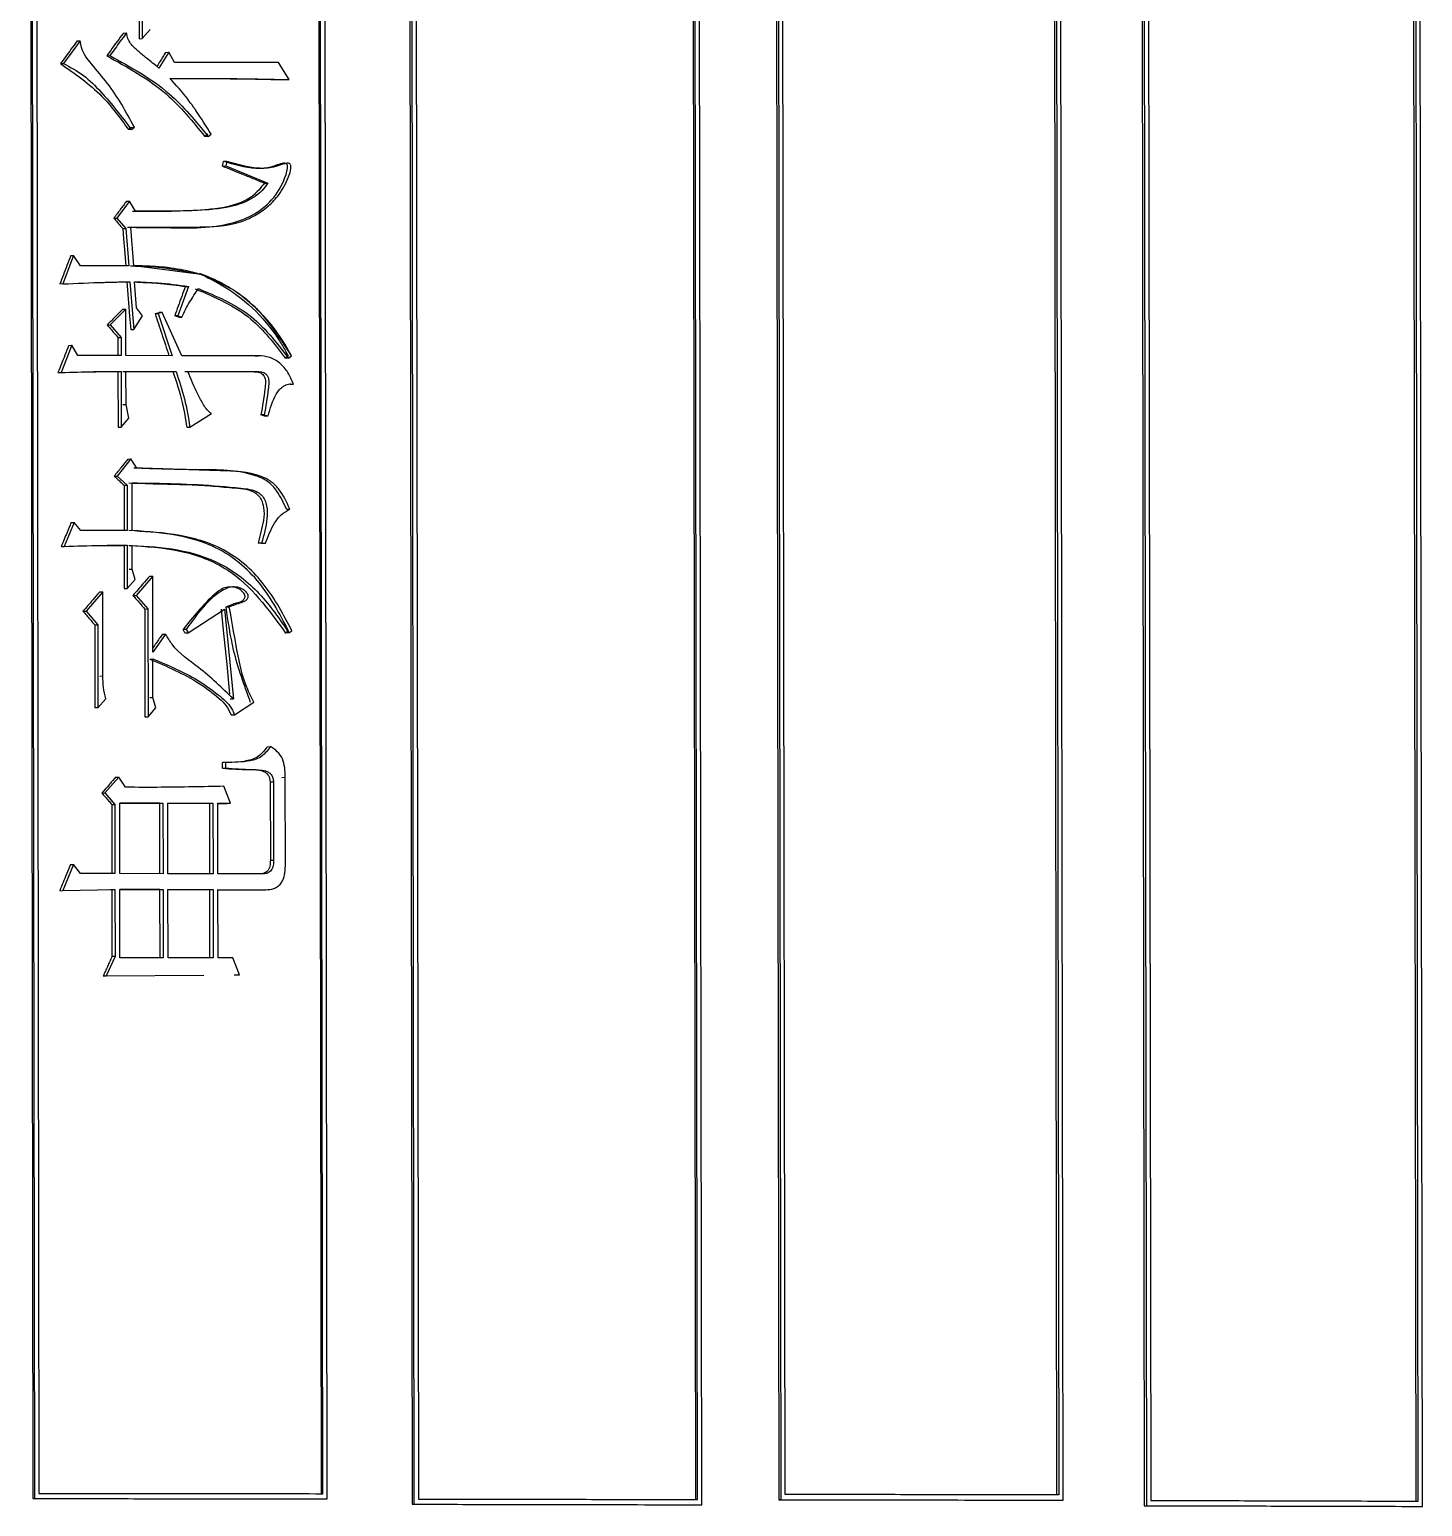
# Model space of a CAD drawing. Header units: millimetres. Extents: x 1726 to 4771, y 590 to 2743.
# Drawn here: x 3137.11 to 3150.37, y 946.31 to 960.37 of the extents above; entities that cross this region are included whole.
import ezdxf

# ---------------------------------------------------------------- set-up
doc = ezdxf.new("R2010")
doc.units = ezdxf.units.MM

msp = doc.modelspace()

# ---------------------------------------------------------------- linework, layer by layer
at = {"color": 7, "linetype": 'Continuous', "lineweight": 25}
for p, q in [((3137.109, 968.367), (3137.141, 946.385)), ((3137.124, 968.368), (3137.156, 946.385)), ((3137.167, 968.318), (3137.199, 946.435)), ((3139.852, 968.314), (3139.884, 946.432)), ((3139.9, 946.432), (3139.868, 968.314)), ((3139.943, 946.382), (3139.911, 968.364)), ((3140.719, 968.313), (3140.751, 946.331)), ((3140.736, 968.313), (3140.768, 946.331)), ((3143.508, 946.327), (3143.476, 968.309)), ((3144.209, 968.357), (3144.241, 946.375)), ((3144.228, 968.357), (3144.26, 946.375)), ((3144.302, 946.425), (3144.27, 968.307)), ((3146.854, 968.301), (3146.886, 946.419)), ((3146.874, 968.302), (3146.906, 946.42)), ((3146.947, 946.369), (3146.916, 968.352)), ((3147.688, 968.299), (3147.72, 946.317)), ((3147.709, 968.3), (3147.741, 946.318)), ((3140.779, 968.263), (3140.811, 946.381)), ((3143.416, 968.258), (3143.448, 946.376)), ((3143.466, 946.377), (3143.434, 968.259)), ((3147.75, 968.25), (3147.782, 946.368)), ((3150.273, 968.243), (3150.305, 946.36)), ((3150.328, 946.361), (3150.296, 968.243)), ((3150.368, 946.311), (3150.336, 968.293)), ((3138.15, 961.518), (3138.152, 960.285)), ((3138.18, 961.519), (3138.182, 960.286)), ((3138.003, 960.339), (3138.032, 960.34)), ((3138.152, 960.285), (3138.182, 960.286)), ((3138.182, 960.286), (3138.256, 960.372)), ((3137.592, 960.264), (3137.433, 960.049)), ((3137.563, 960.264), (3137.592, 960.264)), ((3138.434, 960.156), (3138.341, 960.004)), ((3138.404, 960.155), (3138.434, 960.156)), ((3138.49, 960.058), (3138.434, 960.156)), ((3137.404, 960.048), (3137.433, 960.049)), ((3137.844, 960.123), (3137.873, 960.124)), ((3139.478, 960.057), (3138.49, 960.058)), ((3139.581, 959.895), (3139.478, 960.057)), ((3139.549, 959.894), (3139.581, 959.895)), ((3138.079, 959.441), (3138.051, 959.42)), ((3138.079, 959.441), (3138.108, 959.442)), ((3138.08, 959.42), (3138.108, 959.442)), ((3138.08, 959.42), (3138.051, 959.42)), ((3138.806, 959.375), (3138.778, 959.354)), ((3138.809, 959.355), (3138.778, 959.354)), ((3138.809, 959.355), (3138.837, 959.376)), ((3138.946, 959.072), (3138.955, 959.116)), ((3138.946, 959.072), (3138.977, 959.073)), ((3138.986, 959.117), (3138.955, 959.116)), ((3138.986, 959.117), (3138.977, 959.073)), ((3138.977, 959.073), (3139.377, 958.911)), ((3139.346, 958.91), (3139.377, 958.911)), ((3138.062, 958.739), (3137.941, 958.577)), ((3138.033, 958.738), (3138.062, 958.739)), ((3138.119, 958.642), (3138.062, 958.739)), ((3137.912, 958.576), (3137.941, 958.577)), ((3137.941, 958.577), (3138.025, 958.479)), ((3137.996, 958.479), (3138.025, 958.479)), ((3138.025, 958.479), (3138.054, 958.122)), ((3138.101, 958.122), (3138.072, 958.49)), ((3138.62, 958.49), (3138.651, 958.491)), ((3137.529, 958.22), (3137.427, 957.95)), ((3137.501, 958.22), (3137.529, 958.22)), ((3137.595, 958.123), (3137.529, 958.22)), ((3138.054, 958.122), (3137.595, 958.123)), ((3138.741, 958.041), (3138.101, 958.122)), ((3137.427, 957.95), (3137.398, 957.949)), ((3138.034, 957.97), (3138.064, 957.971)), ((3138.064, 957.971), (3138.102, 957.517)), ((3138.129, 957.722), (3138.11, 957.971)), ((3138.624, 957.927), (3138.522, 957.646)), ((3138.594, 957.926), (3138.624, 957.927)), ((3138.027, 957.711), (3137.877, 957.56)), ((3137.997, 957.711), (3138.027, 957.711)), ((3138.027, 957.268), (3138.027, 957.711)), ((3138.102, 957.517), (3138.186, 957.646)), ((3138.186, 957.646), (3138.129, 957.722)), ((3138.305, 957.667), (3138.343, 957.678)), ((3138.305, 957.667), (3138.335, 957.668)), ((3138.373, 957.679), (3138.335, 957.668)), ((3138.335, 957.668), (3138.467, 957.267)), ((3138.373, 957.679), (3138.343, 957.678)), ((3138.56, 957.267), (3138.373, 957.679)), ((3138.522, 957.646), (3138.492, 957.645)), ((3138.529, 957.634), (3138.492, 957.645)), ((3138.522, 957.646), (3138.559, 957.635)), ((3138.529, 957.634), (3138.559, 957.635)), ((3137.848, 957.559), (3137.877, 957.56)), ((3137.877, 957.56), (3137.98, 957.441)), ((3138.072, 957.516), (3138.102, 957.517)), ((3137.512, 957.366), (3137.409, 957.106)), ((3137.483, 957.365), (3137.512, 957.366)), ((3137.568, 957.268), (3137.512, 957.366)), ((3137.951, 957.44), (3137.98, 957.441)), ((3137.951, 957.44), (3137.951, 957.268)), ((3137.98, 957.441), (3137.98, 957.268)), ((3137.98, 957.268), (3137.568, 957.268)), ((3138.467, 957.267), (3138.027, 957.268)), ((3139.287, 957.266), (3138.56, 957.267)), ((3139.256, 957.266), (3139.287, 957.266)), ((3139.571, 957.265), (3139.544, 957.244)), ((3139.575, 957.244), (3139.544, 957.244)), ((3139.575, 957.244), (3139.603, 957.266)), ((3137.38, 957.106), (3137.409, 957.106)), ((3137.796, 957.115), (3137.951, 957.116)), ((3137.951, 957.116), (3137.981, 957.117)), ((3137.951, 957.116), (3137.952, 956.586)), ((3137.981, 957.117), (3137.981, 956.587)), ((3137.998, 957.116), (3138.027, 957.117)), ((3138.027, 957.117), (3138.504, 957.116)), ((3138.028, 956.803), (3138.027, 957.117)), ((3138.027, 957.116), (3138.474, 957.115)), ((3138.474, 957.115), (3138.504, 957.116)), ((3138.586, 957.115), (3138.616, 957.116)), ((3138.616, 957.116), (3139.278, 957.115)), ((3138.616, 957.115), (3139.247, 957.114)), ((3139.247, 957.114), (3139.278, 957.115)), ((3139.59, 956.995), (3139.622, 956.996)), ((3137.998, 956.802), (3138.028, 956.803)), ((3138.056, 956.673), (3138.028, 956.803)), ((3137.981, 956.587), (3138.056, 956.673)), ((3138.636, 956.586), (3138.84, 956.715)), ((3139.344, 956.704), (3139.312, 956.703)), ((3139.349, 956.692), (3139.312, 956.703)), ((3139.344, 956.704), (3139.381, 956.693)), ((3139.349, 956.692), (3139.381, 956.693)), ((3137.952, 956.586), (3137.981, 956.587)), ((3138.606, 956.585), (3138.636, 956.586)), ((3138.075, 956.284), (3137.945, 956.121)), ((3138.046, 956.283), (3138.075, 956.284)), ((3138.132, 956.197), (3138.075, 956.284)), ((3137.915, 956.121), (3137.945, 956.121)), ((3137.945, 956.121), (3138.038, 956.035)), ((3138.132, 956.197), (3138.102, 956.196)), ((3138.009, 956.034), (3138.038, 956.035)), ((3138.009, 956.034), (3138.009, 955.601)), ((3138.038, 956.035), (3138.039, 955.602)), ((3138.086, 955.602), (3138.085, 956.056)), ((3139.555, 955.805), (3139.587, 955.806)), ((3137.533, 955.678), (3137.44, 955.451)), ((3137.504, 955.678), (3137.533, 955.678)), ((3137.599, 955.603), (3137.533, 955.678)), ((3138.039, 955.602), (3137.599, 955.603)), ((3137.411, 955.451), (3137.46, 955.452)), ((3137.411, 955.451), (3137.44, 955.451)), ((3138.01, 955.461), (3138.039, 955.462)), ((3138.01, 955.461), (3138.01, 955.05)), ((3138.039, 955.462), (3138.04, 955.05)), ((3138.056, 955.461), (3138.086, 955.461)), ((3138.086, 955.234), (3138.086, 955.461)), ((3139.318, 955.482), (3139.287, 955.481)), ((3139.323, 955.481), (3139.287, 955.481)), ((3139.323, 955.481), (3139.355, 955.482)), ((3138.057, 955.233), (3138.086, 955.234)), ((3138.114, 955.137), (3138.086, 955.234)), ((3138.04, 955.05), (3138.114, 955.137)), ((3138.283, 955.169), (3138.124, 954.985)), ((3138.253, 955.168), (3138.283, 955.169)), ((3138.284, 954.444), (3138.283, 955.169)), ((3137.806, 955.018), (3137.647, 954.835)), ((3137.777, 955.017), (3137.806, 955.018)), ((3137.807, 954.218), (3137.806, 955.018)), ((3138.01, 955.05), (3138.04, 955.05)), ((3138.094, 954.985), (3138.124, 954.985)), ((3138.124, 954.985), (3138.236, 954.856)), ((3139.053, 955.065), (3139.022, 955.064)), ((3137.618, 954.834), (3137.647, 954.835)), ((3137.647, 954.835), (3137.759, 954.705)), ((3138.207, 954.855), (3138.236, 954.856)), ((3138.207, 954.855), (3138.208, 953.827)), ((3138.236, 954.856), (3138.238, 953.828)), ((3138.62, 954.628), (3138.964, 954.855)), ((3138.964, 954.855), (3139.05, 954)), ((3138.98, 954.875), (3139.011, 954.876)), ((3137.73, 954.704), (3137.759, 954.705)), ((3137.73, 954.704), (3137.731, 953.914)), ((3137.759, 954.705), (3137.761, 953.915)), ((3138.589, 954.627), (3138.571, 954.66)), ((3138.601, 954.66), (3138.571, 954.66)), ((3138.601, 954.66), (3138.62, 954.628)), ((3138.405, 954.617), (3138.284, 954.444)), ((3138.375, 954.616), (3138.405, 954.617)), ((3138.589, 954.627), (3138.62, 954.628)), ((3139.575, 954.647), (3139.547, 954.626)), ((3139.579, 954.627), (3139.547, 954.626)), ((3139.579, 954.627), (3139.607, 954.648)), ((3138.254, 954.379), (3138.284, 954.38)), ((3138.284, 954.012), (3138.284, 954.38)), ((3137.778, 954.217), (3137.807, 954.218)), ((3137.761, 953.915), (3137.835, 954.001)), ((3138.255, 954.011), (3138.284, 954.012)), ((3138.313, 953.914), (3138.284, 954.012)), ((3139.019, 953.999), (3139.05, 954)), ((3139.059, 953.849), (3139.245, 953.967)), ((3137.761, 953.915), (3137.731, 953.914)), ((3138.208, 953.827), (3138.238, 953.828)), ((3138.238, 953.828), (3138.313, 953.914)), ((3139.028, 953.848), (3139.059, 953.849)), ((3139.373, 953.544), (3139.404, 953.545)), ((3139.034, 953.398), (3138.945, 953.394)), ((3138.945, 953.339), (3138.945, 953.394)), ((3138.976, 953.394), (3138.945, 953.394)), ((3138.976, 953.394), (3138.976, 953.34)), ((3137.958, 953.255), (3137.827, 953.104)), ((3137.929, 953.254), (3137.958, 953.255)), ((3138.024, 953.158), (3137.958, 953.255)), ((3138.945, 953.339), (3138.976, 953.34)), ((3139.512, 953.252), (3139.544, 953.253)), ((3139.545, 952.409), (3139.544, 953.253)), ((3138.404, 953.158), (3138.302, 953.157)), ((3139.023, 953.005), (3138.958, 953.167)), ((3139.401, 953.209), (3139.432, 953.21)), ((3139.401, 953.209), (3139.402, 952.463)), ((3139.432, 953.21), (3139.433, 952.464)), ((3137.798, 953.103), (3137.827, 953.104)), ((3137.827, 953.104), (3137.921, 952.995)), ((3137.892, 952.995), (3137.893, 952.335)), ((3137.892, 952.995), (3137.921, 952.995)), ((3137.921, 952.995), (3137.922, 952.336)), ((3137.969, 952.336), (3137.968, 953.006)), ((3137.968, 953.006), (3138.379, 953.006)), ((3138.349, 953.005), (3137.968, 953.005)), ((3138.349, 953.005), (3138.379, 953.006)), ((3138.35, 952.334), (3138.349, 953.005)), ((3138.379, 953.006), (3138.38, 952.335)), ((3138.427, 952.335), (3138.426, 953.006)), ((3138.426, 953.006), (3138.855, 953.005)), ((3138.825, 953.004), (3138.426, 953.005)), ((3138.825, 953.004), (3138.855, 953.005)), ((3138.826, 952.334), (3138.825, 953.004)), ((3138.855, 953.005), (3138.856, 952.334)), ((3138.902, 953.005), (3139.023, 953.005)), ((3138.903, 952.334), (3138.902, 953.005)), ((3138.902, 953.004), (3138.992, 953.004)), ((3138.992, 953.004), (3139.023, 953.005)), ((3137.528, 952.423), (3137.426, 952.174)), ((3137.5, 952.422), (3137.528, 952.423)), ((3137.594, 952.336), (3137.528, 952.423)), ((3139.402, 952.463), (3139.433, 952.464)), ((3137.922, 952.336), (3137.594, 952.336)), ((3138.38, 952.335), (3137.969, 952.336)), ((3138.856, 952.334), (3138.427, 952.335)), ((3139.331, 952.334), (3138.903, 952.334)), ((3137.397, 952.173), (3137.426, 952.174)), ((3137.426, 952.174), (3137.922, 952.184)), ((3137.878, 952.183), (3137.893, 952.183)), ((3137.893, 952.183), (3137.922, 952.184)), ((3137.893, 952.183), (3137.894, 951.545)), ((3137.922, 952.184), (3137.923, 951.546)), ((3137.97, 951.535), (3137.969, 952.184)), ((3137.969, 952.184), (3138.381, 952.184)), ((3138.351, 952.183), (3137.969, 952.183)), ((3138.351, 952.183), (3138.381, 952.184)), ((3138.352, 951.534), (3138.351, 952.183)), ((3138.381, 952.184), (3138.381, 951.535)), ((3138.428, 951.535), (3138.427, 952.184)), ((3138.427, 952.184), (3138.856, 952.183)), ((3138.826, 952.182), (3138.427, 952.183)), ((3138.826, 952.182), (3138.856, 952.183)), ((3138.827, 951.533), (3138.826, 952.182)), ((3138.856, 952.183), (3138.857, 951.534)), ((3138.903, 952.183), (3139.359, 952.182)), ((3138.904, 951.534), (3138.903, 952.183)), ((3138.903, 952.182), (3139.328, 952.182)), ((3139.328, 952.182), (3139.359, 952.182)), ((3137.923, 951.546), (3137.839, 951.362)), ((3137.923, 951.546), (3137.894, 951.545)), ((3138.381, 951.535), (3137.97, 951.535)), ((3138.857, 951.534), (3138.428, 951.535)), ((3139.044, 951.534), (3138.904, 951.534)), ((3139.109, 951.371), (3139.044, 951.534)), ((3137.81, 951.361), (3137.839, 951.362)), ((3137.839, 951.362), (3138.767, 951.369)), ((3139.057, 951.371), (3139.078, 951.371)), ((3139.078, 951.371), (3139.109, 951.371)), ((3137.141, 946.385), (3139.927, 946.382)), ((3137.141, 946.385), (3137.156, 946.385)), ((3139.927, 946.382), (3139.943, 946.382)), ((3144.241, 946.375), (3146.927, 946.369)), ((3144.26, 946.375), (3144.241, 946.375)), ((3146.927, 946.369), (3146.947, 946.369)), ((3140.751, 946.331), (3143.49, 946.326)), ((3140.751, 946.331), (3140.768, 946.331)), ((3143.49, 946.326), (3143.508, 946.327)), ((3147.72, 946.317), (3147.741, 946.318)), ((3147.72, 946.317), (3150.346, 946.31)), ((3150.346, 946.31), (3150.368, 946.311))]:
    msp.add_line(p, q, dxfattribs=at)
at = {"color": 7, "linetype": 'Continuous', "lineweight": 25, "flags": 128}
for points in [[(3137.996, 958.479), (3138.004, 958.379), (3138.012, 958.279), (3138.025, 958.122)], [(3138.034, 957.97), (3138.051, 957.771), (3138.061, 957.643), (3138.072, 957.516)], [(3138.934, 954.854), (3138.954, 954.653), (3138.986, 954.326), (3139.014, 954.043)]]:
    msp.add_lwpolyline(points, dxfattribs=at)
at = {"color": 7, "linetype": 'Continuous', "lineweight": 25}
for points, knots in [([(3138.003, 960.339), (3137.983, 960.312), (3137.947, 960.263), (3137.894, 960.191), (3137.861, 960.146), (3137.844, 960.123)], [0, 0, 0, 0, 0.37017, 0.685085, 1, 1, 1, 1]), ([(3138.032, 960.34), (3138.013, 960.313), (3137.976, 960.264), (3137.923, 960.192), (3137.89, 960.147), (3137.873, 960.124)], [0, 0, 0, 0, 0.369991, 0.684996, 1, 1, 1, 1]), ([(3138.341, 960.004), (3138.301, 960.037), (3138.235, 960.091), (3138.142, 960.166), (3138.079, 960.225), (3138.043, 960.286), (3138.036, 960.322), (3138.032, 960.34)], [0, 0, 0, 0, 0.335742, 0.553226, 0.772641, 0.885172, 1, 1, 1, 1]), ([(3137.563, 960.264), (3137.543, 960.237), (3137.507, 960.188), (3137.454, 960.116), (3137.421, 960.07), (3137.404, 960.048)], [0, 0, 0, 0, 0.370684, 0.685342, 1, 1, 1, 1]), ([(3138.108, 959.442), (3138.029, 959.587), (3137.91, 959.803), (3137.71, 960.027), (3137.607, 960.161), (3137.595, 960.243), (3137.592, 960.264)], [0, 0, 0, 0, 0.501457, 0.748784, 0.936077, 1, 1, 1, 1]), ([(3138.404, 960.155), (3138.396, 960.141), (3138.378, 960.112), (3138.351, 960.068), (3138.332, 960.037), (3138.322, 960.02)], [0, 0, 0, 0, 0.315079, 0.6301579, 1, 1, 1, 1]), ([(3137.404, 960.048), (3137.542, 959.952), (3137.791, 959.78), (3137.97, 959.531), (3138.051, 959.42)], [0, 0, 0, 0, 0.5527181, 1, 1, 1, 1]), ([(3137.433, 960.049), (3137.498, 960.014), (3137.629, 959.943), (3137.845, 959.725), (3137.986, 959.543), (3138.08, 959.42)], [0, 0, 0, 0, 0.244211, 0.494059, 1, 1, 1, 1]), ([(3137.844, 960.123), (3138.042, 960.014), (3138.401, 959.818), (3138.662, 959.497), (3138.778, 959.354)], [0, 0, 0, 0, 0.553762, 1, 1, 1, 1]), ([(3137.873, 960.124), (3138.072, 960.015), (3138.431, 959.819), (3138.692, 959.498), (3138.809, 959.355)], [0, 0, 0, 0, 0.553842, 1, 1, 1, 1]), ([(3138.444, 959.907), (3138.485, 959.907), (3138.53, 959.907), (3138.581, 959.907), (3138.597, 959.907), (3138.612, 959.907), (3138.627, 959.907), (3138.647, 959.907), (3138.668, 959.907), (3138.688, 959.907), (3138.703, 959.907), (3138.718, 959.907), (3138.734, 959.907), (3138.754, 959.907), (3138.779, 959.907), (3138.81, 959.907), (3138.85, 959.906), (3138.891, 959.906), (3138.932, 959.906), (3138.962, 959.906), (3138.993, 959.906), (3139.033, 959.905), (3139.074, 959.905), (3139.114, 959.904), (3139.145, 959.904), (3139.175, 959.903), (3139.206, 959.903), (3139.246, 959.902), (3139.287, 959.901), (3139.327, 959.901), (3139.358, 959.9), (3139.388, 959.899), (3139.413, 959.899), (3139.433, 959.898), (3139.449, 959.898), (3139.464, 959.897), (3139.484, 959.897), (3139.504, 959.896), (3139.525, 959.896), (3139.54, 959.896), (3139.558, 959.895), (3139.572, 959.895), (3139.581, 959.895)], [0, 0, 0, 0, 0.10711, 0.120499, 0.133888, 0.147276, 0.160665, 0.174054, 0.200831, 0.21422, 0.227609, 0.240998, 0.254386, 0.267775, 0.294553, 0.32133, 0.348108, 0.401663, 0.42844, 0.455218, 0.481995, 0.508773, 0.562328, 0.589105, 0.615883, 0.64266, 0.669438, 0.696215, 0.74977, 0.776548, 0.803325, 0.830103, 0.85688, 0.870269, 0.883658, 0.897047, 0.910435, 0.937213, 0.950602, 0.96399, 0.977379, 1, 1, 1, 1]), ([(3138.837, 959.376), (3138.79, 959.452), (3138.743, 959.53), (3138.689, 959.607), (3138.683, 959.616), (3138.677, 959.625), (3138.67, 959.634), (3138.664, 959.643), (3138.646, 959.668), (3138.578, 959.762), (3138.504, 959.842), (3138.444, 959.907)], [0, 0, 0, 0, 0.400377, 0.412885, 0.425393, 0.450409, 0.462917, 0.475426, 0.500442, 0.600512, 1, 1, 1, 1]), ([(3138.445, 959.906), (3138.475, 959.906), (3138.587, 959.906), (3138.827, 959.906), (3139.165, 959.903), (3139.421, 959.897), (3139.549, 959.894)], [0, 0, 0, 0, 0.0824598, 0.3029163, 0.6514282, 1, 1, 1, 1]), ([(3138.043, 958.489), (3138.152, 958.489), (3138.479, 958.488), (3138.894, 958.47), (3139.255, 958.604), (3139.446, 958.764), (3139.534, 958.931), (3139.565, 959.038), (3139.567, 959.07), (3139.563, 959.084), (3139.558, 959.092), (3139.55, 959.097), (3139.535, 959.1), (3139.48, 959.091), (3139.393, 959.05), (3139.2, 959.044), (3139.057, 959.086), (3138.955, 959.116)], [0, 0, 0, 0, 0.135472, 0.406763, 0.50628, 0.604985, 0.704283, 0.727912, 0.736946, 0.74078, 0.744655, 0.748047, 0.752351, 0.764139, 0.816594, 0.869623, 1, 1, 1, 1]), ([(3138.072, 958.49), (3138.273, 958.49), (3138.624, 958.489), (3139.037, 958.497), (3139.271, 958.606), (3139.397, 958.697), (3139.51, 958.825), (3139.571, 958.953), (3139.6, 959.046), (3139.597, 959.079), (3139.593, 959.088), (3139.588, 959.093), (3139.583, 959.097), (3139.569, 959.101), (3139.544, 959.097), (3139.497, 959.084), (3139.412, 959.05), (3139.23, 959.046), (3139.084, 959.088), (3138.986, 959.117)], [0, 0, 0, 0, 0.249545, 0.436315, 0.501271, 0.564646, 0.626364, 0.704484, 0.733965, 0.739063, 0.743353, 0.745337, 0.747325, 0.751675, 0.763079, 0.778003, 0.812665, 0.875175, 1, 1, 1, 1]), ([(3138.946, 959.072), (3139.006, 959.048), (3139.103, 959.009), (3139.236, 958.955), (3139.309, 958.925), (3139.346, 958.91)], [0, 0, 0, 0, 0.4483141, 0.7241568, 1, 1, 1, 1]), ([(3139.346, 958.91), (3139.31, 958.865), (3139.239, 958.777), (3139.031, 958.68), (3138.643, 958.637), (3138.309, 958.639), (3138.089, 958.641)], [0, 0, 0, 0, 0.12464, 0.246006, 0.504118, 1, 1, 1, 1]), ([(3139.377, 958.911), (3139.36, 958.886), (3139.326, 958.837), (3139.235, 958.764), (3139.057, 958.678), (3138.668, 958.639), (3138.339, 958.641), (3138.119, 958.642)], [0, 0, 0, 0, 0.065694, 0.129902, 0.255713, 0.503859, 1, 1, 1, 1]), ([(3138.033, 958.738), (3138.013, 958.711), (3137.982, 958.671), (3137.942, 958.617), (3137.922, 958.59), (3137.912, 958.576)], [0, 0, 0, 0, 0.5, 0.75, 1, 1, 1, 1]), ([(3137.912, 958.576), (3137.923, 958.564), (3137.942, 958.541), (3137.97, 958.509), (3137.987, 958.489), (3137.996, 958.479)], [0, 0, 0, 0, 0.384802, 0.692401, 1, 1, 1, 1]), ([(3137.501, 958.22), (3137.489, 958.188), (3137.466, 958.128), (3137.431, 958.037), (3137.409, 957.979), (3137.398, 957.949)], [0, 0, 0, 0, 0.347032, 0.673516, 1, 1, 1, 1]), ([(3138.071, 958.122), (3138.074, 958.122), (3138.103, 958.121), (3138.211, 958.119), (3138.369, 958.111), (3138.555, 958.077), (3138.669, 958.055), (3138.726, 958.044)], [0, 0, 0, 0, 0.014449, 0.133551, 0.495754, 0.7437, 1, 1, 1, 1]), ([(3138.726, 958.044), (3138.718, 958.046), (3138.7, 958.051), (3138.606, 958.076), (3138.427, 958.11), (3138.253, 958.119), (3138.145, 958.122), (3138.112, 958.122), (3138.101, 958.122)], [0, 0, 0, 0, 0.068352, 0.139472, 0.508143, 0.851675, 0.94747, 1, 1, 1, 1]), ([(3138.729, 958.049), (3138.781, 958.023), (3138.834, 957.996), (3138.905, 957.958), (3139.025, 957.892), (3139.242, 957.732), (3139.433, 957.501), (3139.533, 957.336), (3139.562, 957.283), (3139.571, 957.265)], [0, 0, 0, 0, 0.172585, 0.175983, 0.205093, 0.521257, 0.851512, 0.949107, 1, 1, 1, 1]), ([(3139.603, 957.266), (3139.594, 957.283), (3139.502, 957.453), (3139.325, 957.684), (3139.092, 957.866), (3138.977, 957.935), (3138.939, 957.957), (3138.927, 957.963), (3138.864, 957.997), (3138.796, 958.023), (3138.729, 958.049)], [0, 0, 0, 0, 0.048659, 0.478007, 0.711563, 0.794803, 0.817387, 0.823945, 0.827352, 1, 1, 1, 1]), ([(3139.603, 957.266), (3139.498, 957.429), (3139.343, 957.671), (3139.03, 957.918), (3138.843, 957.997), (3138.741, 958.041)], [0, 0, 0, 0, 0.480373, 0.715158, 1, 1, 1, 1]), ([(3137.427, 957.95), (3137.558, 957.956), (3137.77, 957.965), (3137.982, 957.969), (3138.064, 957.971)], [0, 0, 0, 0, 0.617116, 1, 1, 1, 1]), ([(3137.804, 957.965), (3137.813, 957.965), (3137.889, 957.968), (3137.966, 957.969), (3138.034, 957.97)], [0, 0, 0, 0, 0.1128842, 1, 1, 1, 1]), ([(3138.11, 957.971), (3138.184, 957.968), (3138.356, 957.962), (3138.526, 957.94), (3138.624, 957.927)], [0, 0, 0, 0, 0.426568, 1, 1, 1, 1]), ([(3138.111, 957.969), (3138.147, 957.967), (3138.229, 957.964), (3138.391, 957.955), (3138.515, 957.937), (3138.594, 957.926)], [0, 0, 0, 0, 0.223477, 0.508281, 1, 1, 1, 1]), ([(3138.594, 957.926), (3138.582, 957.895), (3138.558, 957.832), (3138.524, 957.739), (3138.502, 957.676), (3138.492, 957.645)], [0, 0, 0, 0, 0.339228, 0.669547, 1, 1, 1, 1]), ([(3138.559, 957.635), (3138.583, 957.683), (3138.629, 957.777), (3138.689, 957.863), (3138.718, 957.905)], [0, 0, 0, 0, 0.507162, 1, 1, 1, 1]), ([(3138.687, 957.904), (3138.875, 957.824), (3139.214, 957.678), (3139.442, 957.378), (3139.544, 957.244)], [0, 0, 0, 0, 0.55196, 1, 1, 1, 1]), ([(3138.718, 957.905), (3138.885, 957.835), (3139.226, 957.693), (3139.458, 957.396), (3139.575, 957.244)], [0, 0, 0, 0, 0.492671, 1, 1, 1, 1]), ([(3137.997, 957.711), (3137.972, 957.685), (3137.935, 957.648), (3137.885, 957.597), (3137.86, 957.572), (3137.848, 957.559)], [0, 0, 0, 0, 0.5, 0.75, 1, 1, 1, 1]), ([(3138.305, 957.667), (3138.326, 957.603), (3138.358, 957.505), (3138.402, 957.371), (3138.425, 957.301), (3138.436, 957.267)], [0, 0, 0, 0, 0.477537, 0.738769, 1, 1, 1, 1]), ([(3137.848, 957.559), (3137.859, 957.547), (3137.881, 957.521), (3137.915, 957.481), (3137.939, 957.454), (3137.951, 957.44)], [0, 0, 0, 0, 0.314839, 0.657419, 1, 1, 1, 1]), ([(3137.483, 957.365), (3137.471, 957.334), (3137.448, 957.275), (3137.413, 957.189), (3137.391, 957.133), (3137.38, 957.106)], [0, 0, 0, 0, 0.359409, 0.679705, 1, 1, 1, 1]), ([(3139.622, 956.996), (3139.606, 957.033), (3139.574, 957.108), (3139.497, 957.199), (3139.397, 957.258), (3139.323, 957.264), (3139.287, 957.266)], [0, 0, 0, 0, 0.2601448, 0.513561, 0.7588753, 1, 1, 1, 1]), ([(3137.409, 957.106), (3137.513, 957.11), (3137.703, 957.116), (3137.894, 957.116), (3137.981, 957.117)], [0, 0, 0, 0, 0.544272, 1, 1, 1, 1]), ([(3137.661, 957.113), (3137.667, 957.113), (3137.712, 957.114), (3137.76, 957.115), (3137.801, 957.115)], [0, 0, 0, 0, 0.142264, 1, 1, 1, 1]), ([(3138.474, 957.115), (3138.507, 957.018), (3138.565, 956.846), (3138.593, 956.665), (3138.606, 956.585)], [0, 0, 0, 0, 0.559454, 1, 1, 1, 1]), ([(3138.504, 957.116), (3138.533, 957.03), (3138.591, 956.857), (3138.621, 956.676), (3138.636, 956.586)], [0, 0, 0, 0, 0.499593, 1, 1, 1, 1]), ([(3138.84, 956.715), (3138.826, 956.727), (3138.796, 956.75), (3138.756, 956.815), (3138.691, 956.935), (3138.646, 957.043), (3138.616, 957.116)], [0, 0, 0, 0, 0.1204161, 0.2446356, 0.4950585, 1, 1, 1, 1]), ([(3139.247, 957.114), (3139.264, 957.114), (3139.299, 957.113), (3139.348, 957.078), (3139.358, 957.013), (3139.343, 956.889), (3139.326, 956.785), (3139.312, 956.703)], [0, 0, 0, 0, 0.111327, 0.223623, 0.352159, 0.487347, 1, 1, 1, 1]), ([(3139.278, 957.115), (3139.296, 957.115), (3139.324, 957.114), (3139.357, 957.096), (3139.375, 957.073), (3139.386, 957.044), (3139.387, 957.002), (3139.375, 956.888), (3139.358, 956.786), (3139.344, 956.704)], [0, 0, 0, 0, 0.116135, 0.174978, 0.235386, 0.296971, 0.360825, 0.490326, 1, 1, 1, 1]), ([(3139.381, 956.693), (3139.401, 956.765), (3139.426, 956.855), (3139.487, 956.945), (3139.525, 956.98), (3139.573, 957.001), (3139.606, 956.997), (3139.622, 956.996)], [0, 0, 0, 0, 0.5135211, 0.6394479, 0.7623181, 0.8819096, 1, 1, 1, 1]), ([(3138.046, 956.283), (3138.024, 956.256), (3137.991, 956.215), (3137.948, 956.161), (3137.926, 956.134), (3137.915, 956.121)], [0, 0, 0, 0, 0.5, 0.75, 1, 1, 1, 1]), ([(3137.915, 956.121), (3137.927, 956.109), (3137.949, 956.089), (3137.98, 956.061), (3137.999, 956.043), (3138.009, 956.034)], [0, 0, 0, 0, 0.386744, 0.693372, 1, 1, 1, 1]), ([(3139.555, 955.805), (3139.528, 955.865), (3139.483, 955.964), (3139.379, 956.076), (3139.129, 956.184), (3138.692, 956.176), (3138.306, 956.189), (3138.102, 956.196)], [0, 0, 0, 0, 0.117242, 0.195683, 0.274072, 0.616161, 1, 1, 1, 1]), ([(3139.587, 955.806), (3139.556, 955.874), (3139.51, 955.975), (3139.407, 956.075), (3139.225, 956.163), (3138.788, 956.175), (3138.394, 956.188), (3138.132, 956.197)], [0, 0, 0, 0, 0.132838, 0.196641, 0.258559, 0.505709, 1, 1, 1, 1]), ([(3138.056, 956.056), (3138.158, 956.052), (3138.418, 956.044), (3138.747, 956.037), (3139.037, 956.009), (3139.197, 956), (3139.286, 955.943), (3139.321, 955.891), (3139.344, 955.808), (3139.342, 955.701), (3139.309, 955.59), (3139.294, 955.517), (3139.287, 955.481)], [0, 0, 0, 0, 0.181299, 0.457666, 0.579049, 0.700818, 0.731006, 0.761309, 0.804627, 0.874711, 0.937412, 1, 1, 1, 1]), ([(3138.085, 956.056), (3138.364, 956.052), (3138.712, 956.047), (3139.107, 956.007), (3139.25, 955.992), (3139.323, 955.937), (3139.351, 955.891), (3139.374, 955.817), (3139.373, 955.675), (3139.34, 955.559), (3139.318, 955.482)], [0, 0, 0, 0, 0.4898961, 0.6102723, 0.7064925, 0.7358579, 0.7655593, 0.7971729, 0.8650638, 1, 1, 1, 1]), ([(3139.355, 955.482), (3139.38, 955.547), (3139.418, 955.645), (3139.501, 955.758), (3139.558, 955.79), (3139.587, 955.806)], [0, 0, 0, 0, 0.5097071, 0.7588632, 1, 1, 1, 1]), ([(3137.504, 955.678), (3137.492, 955.647), (3137.47, 955.593), (3137.439, 955.518), (3137.42, 955.473), (3137.411, 955.451)], [0, 0, 0, 0, 0.408384, 0.704192, 1, 1, 1, 1]), ([(3139.575, 954.647), (3139.486, 954.816), (3139.312, 955.147), (3138.784, 955.554), (3138.33, 955.584), (3138.056, 955.601)], [0, 0, 0, 0, 0.291461, 0.571537, 1, 1, 1, 1]), ([(3139.607, 954.648), (3139.527, 954.799), (3139.371, 955.096), (3139.001, 955.433), (3138.545, 955.572), (3138.239, 955.592), (3138.086, 955.602)], [0, 0, 0, 0, 0.260193, 0.511851, 0.756551, 1, 1, 1, 1]), ([(3137.44, 955.451), (3137.555, 955.455), (3137.755, 955.462), (3137.954, 955.462), (3138.039, 955.462)], [0, 0, 0, 0, 0.575668, 1, 1, 1, 1]), ([(3137.741, 955.459), (3137.782, 955.46), (3137.871, 955.461), (3137.961, 955.461), (3138.01, 955.461)], [0, 0, 0, 0, 0.454509, 1, 1, 1, 1]), ([(3138.056, 955.461), (3138.218, 955.451), (3138.542, 955.431), (3139.117, 955.219), (3139.383, 954.853), (3139.547, 954.626)], [0, 0, 0, 0, 0.274345, 0.550604, 1, 1, 1, 1]), ([(3138.086, 955.461), (3138.231, 955.453), (3138.521, 955.435), (3138.948, 955.303), (3139.313, 955.016), (3139.49, 954.758), (3139.579, 954.627)], [0, 0, 0, 0, 0.244354, 0.489935, 0.74136, 1, 1, 1, 1]), ([(3139.318, 955.482), (3139.325, 955.482), (3139.337, 955.482), (3139.349, 955.482), (3139.355, 955.482)], [0, 0, 0, 0, 0.56, 1, 1, 1, 1]), ([(3138.253, 955.168), (3138.231, 955.143), (3138.194, 955.1), (3138.141, 955.039), (3138.11, 955.003), (3138.094, 954.985)], [0, 0, 0, 0, 0.407433, 0.703717, 1, 1, 1, 1]), ([(3137.777, 955.017), (3137.755, 954.992), (3137.718, 954.949), (3137.665, 954.888), (3137.634, 954.852), (3137.618, 954.834)], [0, 0, 0, 0, 0.407434, 0.703717, 1, 1, 1, 1]), ([(3138.094, 954.985), (3138.105, 954.972), (3138.127, 954.947), (3138.164, 954.904), (3138.191, 954.873), (3138.207, 954.855)], [0, 0, 0, 0, 0.288602, 0.577204, 1, 1, 1, 1]), ([(3138.98, 954.876), (3138.994, 954.881), (3139.024, 954.893), (3139.065, 954.912), (3139.108, 954.918), (3139.136, 954.933), (3139.153, 954.95), (3139.16, 954.963), (3139.161, 954.976), (3139.158, 954.99), (3139.145, 955.012), (3139.118, 955.039), (3139.07, 955.063), (3139.012, 955.067), (3138.939, 955.053), (3138.78, 954.921), (3138.665, 954.777), (3138.571, 954.66)], [0, 0, 0, 0, 0.045752, 0.095335, 0.13474, 0.174727, 0.18963, 0.204671, 0.215194, 0.225685, 0.246122, 0.288464, 0.335343, 0.402895, 0.460087, 0.556612, 1, 1, 1, 1]), ([(3139.011, 954.876), (3139.049, 954.891), (3139.097, 954.909), (3139.156, 954.927), (3139.178, 954.943), (3139.188, 954.958), (3139.191, 954.966), (3139.192, 954.976), (3139.19, 954.989), (3139.179, 955.009), (3139.159, 955.03), (3139.124, 955.055), (3139.073, 955.066), (3139.012, 955.066), (3138.819, 954.972), (3138.704, 954.807), (3138.601, 954.66)], [0, 0, 0, 0, 0.122721, 0.15416, 0.184961, 0.198897, 0.205533, 0.212114, 0.225991, 0.241808, 0.277356, 0.311034, 0.368969, 0.430506, 0.491702, 1, 1, 1, 1]), ([(3137.618, 954.834), (3137.629, 954.821), (3137.65, 954.796), (3137.688, 954.753), (3137.714, 954.722), (3137.73, 954.704)], [0, 0, 0, 0, 0.288601, 0.577203, 1, 1, 1, 1]), ([(3139.214, 953.966), (3139.153, 954.13), (3139.045, 954.425), (3139, 954.737), (3138.98, 954.875)], [0, 0, 0, 0, 0.555914, 1, 1, 1, 1]), ([(3139.245, 953.967), (3139.21, 954.036), (3139.142, 954.176), (3139.078, 954.487), (3139.038, 954.72), (3139.011, 954.876)], [0, 0, 0, 0, 0.246072, 0.496734, 1, 1, 1, 1]), ([(3138.375, 954.616), (3138.355, 954.588), (3138.324, 954.544), (3138.294, 954.501), (3138.284, 954.486)], [0, 0, 0, 0, 0.663139, 1, 1, 1, 1]), ([(3139.05, 954), (3138.943, 954.103), (3138.756, 954.283), (3138.5, 954.451), (3138.424, 954.583), (3138.405, 954.617)], [0, 0, 0, 0, 0.4987489, 0.872406, 1, 1, 1, 1]), ([(3138.254, 954.379), (3138.416, 954.309), (3138.65, 954.208), (3138.88, 954.037), (3138.987, 953.938), (3139.014, 953.878), (3139.028, 953.848)], [0, 0, 0, 0, 0.552887, 0.800419, 0.899284, 1, 1, 1, 1]), ([(3138.284, 954.38), (3138.429, 954.319), (3138.648, 954.227), (3138.889, 954.054), (3139.019, 953.947), (3139.051, 953.869), (3139.059, 953.849)], [0, 0, 0, 0, 0.493221, 0.743655, 0.934367, 1, 1, 1, 1]), ([(3137.835, 954.001), (3137.827, 954.037), (3137.81, 954.108), (3137.808, 954.181), (3137.807, 954.218)], [0, 0, 0, 0, 0.4988667, 1, 1, 1, 1]), ([(3139.404, 953.545), (3139.378, 953.512), (3139.34, 953.461), (3139.267, 953.422), (3139.152, 953.396), (3139.054, 953.395), (3138.976, 953.394)], [0, 0, 0, 0, 0.25748, 0.383051, 0.506976, 1, 1, 1, 1]), ([(3139.373, 953.544), (3139.343, 953.506), (3139.287, 953.432), (3139.199, 953.415), (3139.156, 953.406)], [0, 0, 0, 0, 0.521235, 1, 1, 1, 1]), ([(3139.544, 953.253), (3139.543, 953.283), (3139.541, 953.342), (3139.521, 953.429), (3139.472, 953.5), (3139.426, 953.53), (3139.404, 953.545)], [0, 0, 0, 0, 0.25738, 0.512369, 0.759651, 1, 1, 1, 1]), ([(3137.929, 953.254), (3137.907, 953.229), (3137.863, 953.178), (3137.82, 953.128), (3137.798, 953.103)], [0, 0, 0, 0, 0.5000002, 1, 1, 1, 1]), ([(3138.945, 953.339), (3139.029, 953.333), (3139.156, 953.324), (3139.299, 953.327), (3139.361, 953.298), (3139.391, 953.264), (3139.397, 953.231), (3139.401, 953.209)], [0, 0, 0, 0, 0.4929239, 0.7497576, 0.8150258, 0.8820597, 1, 1, 1, 1]), ([(3138.976, 953.34), (3139.06, 953.335), (3139.186, 953.326), (3139.326, 953.327), (3139.386, 953.303), (3139.412, 953.279), (3139.427, 953.246), (3139.431, 953.222), (3139.432, 953.21)], [0, 0, 0, 0, 0.493159, 0.73973, 0.802045, 0.866016, 0.932317, 1, 1, 1, 1]), ([(3138.958, 953.167), (3138.759, 953.163), (3138.448, 953.156), (3138.137, 953.157), (3138.024, 953.158)], [0, 0, 0, 0, 0.638088, 1, 1, 1, 1]), ([(3137.798, 953.103), (3137.809, 953.09), (3137.83, 953.066), (3137.861, 953.03), (3137.882, 953.006), (3137.892, 952.995)], [0, 0, 0, 0, 0.346323, 0.673161, 1, 1, 1, 1]), ([(3137.5, 952.422), (3137.487, 952.391), (3137.463, 952.334), (3137.429, 952.251), (3137.408, 952.199), (3137.397, 952.173)], [0, 0, 0, 0, 0.372619, 0.686309, 1, 1, 1, 1]), ([(3139.402, 952.463), (3139.401, 952.444), (3139.4, 952.407), (3139.378, 952.359), (3139.339, 952.335), (3139.313, 952.334), (3139.3, 952.333)], [0, 0, 0, 0, 0.293424, 0.5775, 0.790774, 1, 1, 1, 1]), ([(3139.433, 952.464), (3139.433, 952.447), (3139.432, 952.421), (3139.422, 952.39), (3139.411, 952.368), (3139.394, 952.351), (3139.368, 952.336), (3139.346, 952.335), (3139.331, 952.334)], [0, 0, 0, 0, 0.261259, 0.390764, 0.518297, 0.64213, 0.763109, 1, 1, 1, 1]), ([(3139.359, 952.182), (3139.385, 952.184), (3139.425, 952.186), (3139.472, 952.212), (3139.502, 952.24), (3139.524, 952.278), (3139.542, 952.334), (3139.544, 952.379), (3139.545, 952.409)], [0, 0, 0, 0, 0.237248, 0.358127, 0.481895, 0.608984, 0.738704, 1, 1, 1, 1]), ([(3137.894, 951.545), (3137.887, 951.53), (3137.873, 951.499), (3137.852, 951.453), (3137.831, 951.407), (3137.817, 951.377), (3137.81, 951.361)], [0, 0, 0, 0, 0.250003, 0.500002, 0.750001, 1, 1, 1, 1]), ([(3137.156, 946.385), (3137.436, 946.385), (3137.996, 946.385), (3138.926, 946.383), (3139.573, 946.383), (3139.943, 946.382)], [0, 0, 0, 0, 0.300085, 0.60017, 1, 1, 1, 1]), ([(3137.199, 946.435), (3137.479, 946.435), (3138.039, 946.434), (3138.94, 946.433), (3139.559, 946.433), (3139.9, 946.432)], [0, 0, 0, 0, 0.309667, 0.619333, 1, 1, 1, 1]), ([(3140.811, 946.381), (3141.086, 946.381), (3141.637, 946.38), (3142.523, 946.378), (3143.131, 946.377), (3143.466, 946.377)], [0, 0, 0, 0, 0.309667, 0.619333, 1, 1, 1, 1]), ([(3144.26, 946.375), (3144.53, 946.375), (3145.072, 946.374), (3145.968, 946.372), (3146.591, 946.37), (3146.947, 946.369)], [0, 0, 0, 0, 0.300085, 0.60017, 1, 1, 1, 1]), ([(3146.906, 946.42), (3146.639, 946.42), (3146.105, 946.421), (3145.237, 946.423), (3144.634, 946.424), (3144.302, 946.425)], [0, 0, 0, 0, 0.309667, 0.619333, 1, 1, 1, 1]), ([(3147.782, 946.368), (3148.046, 946.367), (3148.576, 946.366), (3149.425, 946.363), (3150.007, 946.362), (3150.328, 946.361)], [0, 0, 0, 0, 0.309667, 0.619333, 1, 1, 1, 1]), ([(3140.768, 946.331), (3141.044, 946.331), (3141.595, 946.33), (3142.509, 946.328), (3143.145, 946.327), (3143.508, 946.327)], [0, 0, 0, 0, 0.300085, 0.60017, 1, 1, 1, 1]), ([(3147.741, 946.318), (3148.006, 946.317), (3148.535, 946.316), (3149.412, 946.313), (3150.021, 946.312), (3150.368, 946.311)], [0, 0, 0, 0, 0.300085, 0.60017, 1, 1, 1, 1])]:
    msp.add_open_spline(points, degree=3, knots=knots, dxfattribs=at)

doc.saveas('drawing.dxf')
